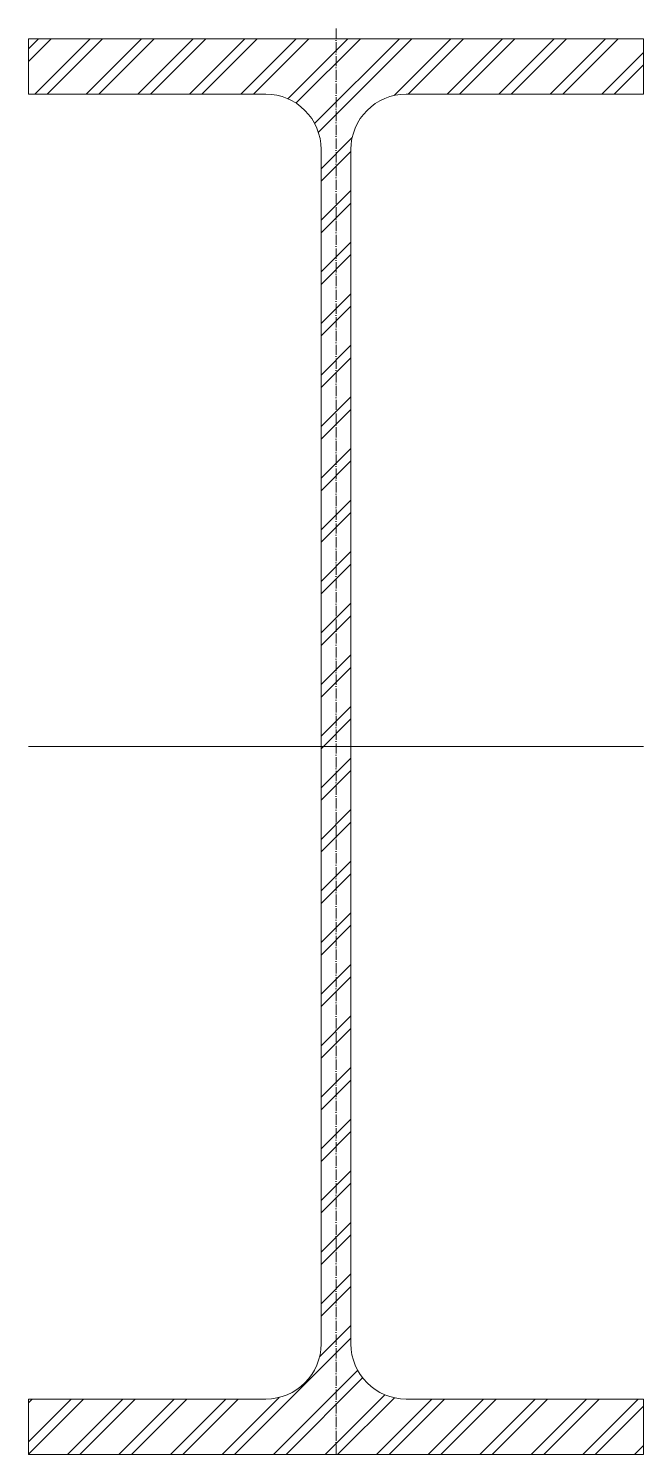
# Model space of a CAD drawing. Header units: metres. Extents: x -150 to 150, y -345 to 350.
import ezdxf

# ---------------------------------------------------------------- set-up
doc = ezdxf.new("R2010")
doc.units = ezdxf.units.M
doc.linetypes.add('MV_hartlijn_staal', pattern=[6.6, 5, -0.8, 0, -0.8])
doc.layers.add('A-DETL-GENF', color=92, linetype='Continuous', lineweight=18)

# ---------------------------------------------------------------- blocks, each defined once
blk = doc.blocks.new('28 Staalprofielen- IPE_HEA_HEB 2d - HEA700-3530680-00_0 Basismaterialen')
at = {"layer": 'A-DETL-GENF', "lineweight": 13}
h = blk.add_hatch(dxfattribs=at)
h.set_pattern_fill('FP_229', color=256, style=0, pattern_type=2)
h.set_pattern_definition([(45, (3580.222, -1562.102), (-12.57236, 12.57236), []), (45, (3580.222, -1543.052), (-12.57236, 12.57236), [])])
h.paths.add_polyline_path([(-150, -345), (150, -345), (150, -318), (34.25, -318), (30.7, -317.76), (27.26, -317.08), (23.92, -315.94), (20.75, -314.38), (17.82, -312.42), (15.16, -310.09), (12.83, -307.43), (10.87, -304.5), (9.31, -301.33), (8.17, -297.99), (7.49, -294.55), (7.25, -291), (7.25, 291), (7.49, 294.55), (8.17, 297.99), (9.31, 301.33), (10.87, 304.5), (12.83, 307.43), (15.16, 310.09), (17.82, 312.42), (20.75, 314.38), (23.92, 315.94), (27.26, 317.08), (30.7, 317.76), (34.25, 318), (150, 318), (150, 345), (-150, 345), (-150, 318), (-34.25, 318), (-30.7, 317.76), (-27.26, 317.08), (-23.92, 315.94), (-20.75, 314.38), (-17.82, 312.42), (-15.16, 310.09), (-12.83, 307.43), (-10.87, 304.5), (-9.31, 301.33), (-8.17, 297.99), (-7.49, 294.55), (-7.25, 291), (-7.25, -291), (-7.49, -294.55), (-8.17, -297.99), (-9.31, -301.33), (-10.87, -304.5), (-12.83, -307.43), (-15.16, -310.09), (-17.82, -312.42), (-20.75, -314.38), (-23.92, -315.94), (-27.26, -317.08), (-30.7, -317.76), (-34.25, -318), (-150, -318)])
at = {"layer": 'A-DETL-GENF', "linetype": 'MV_hartlijn_staal', "lineweight": 13}
blk.add_line((0, 350), (0, -345), dxfattribs=at)
at = {"layer": 'A-DETL-GENF'}
for p, q in [((150, 345), (-150, 345)), ((-150, 345), (-150, 318)), ((150, 345), (-150, 345)), ((-150, 345), (-150, 318)), ((150, 318), (150, 345)), ((150, 345), (150, 318)), ((-150, 318), (-34.25, 318)), ((-150, 318), (-34.25, 318)), ((34.25, 318), (150, 318)), ((150, 318), (34.25, 318)), ((-7.25, 291), (-7.25, -291)), ((-7.25, 291), (-7.25, -291)), ((7.25, -291), (7.25, 291)), ((7.25, 291), (7.25, -291)), ((-150, 0), (150, 0)), ((-34.25, -318), (-150, -318)), ((-150, -318), (-150, -345)), ((-150, -345), (-150, -318)), ((-150, -318), (-34.25, -318)), ((150, -318), (34.25, -318)), ((150, -318), (34.25, -318)), ((150, -345), (150, -318)), ((150, -345), (150, -318)), ((-150, -345), (150, -345)), ((150, -345), (-150, -345))]:
    blk.add_line(p, q, dxfattribs=at)
for centre, start, end in [((-34.25, 291), 0, 90), ((-34.25, 291), 360, 90), ((34.25, 291), 90, 180), ((34.25, 291), 90, 180), ((-34.25, -291), 270, 0), ((-34.25, -291), 270, 0), ((34.25, -291), 180, 270), ((34.25, -291), 180, 270)]:
    blk.add_arc(centre, 27, start, end, dxfattribs=at)

msp = doc.modelspace()

# ---------------------------------------------------------------- block references
msp.add_blockref('28 Staalprofielen- IPE_HEA_HEB 2d - HEA700-3530680-00_0 Basismaterialen', (0, 0))

doc.saveas('drawing.dxf')
